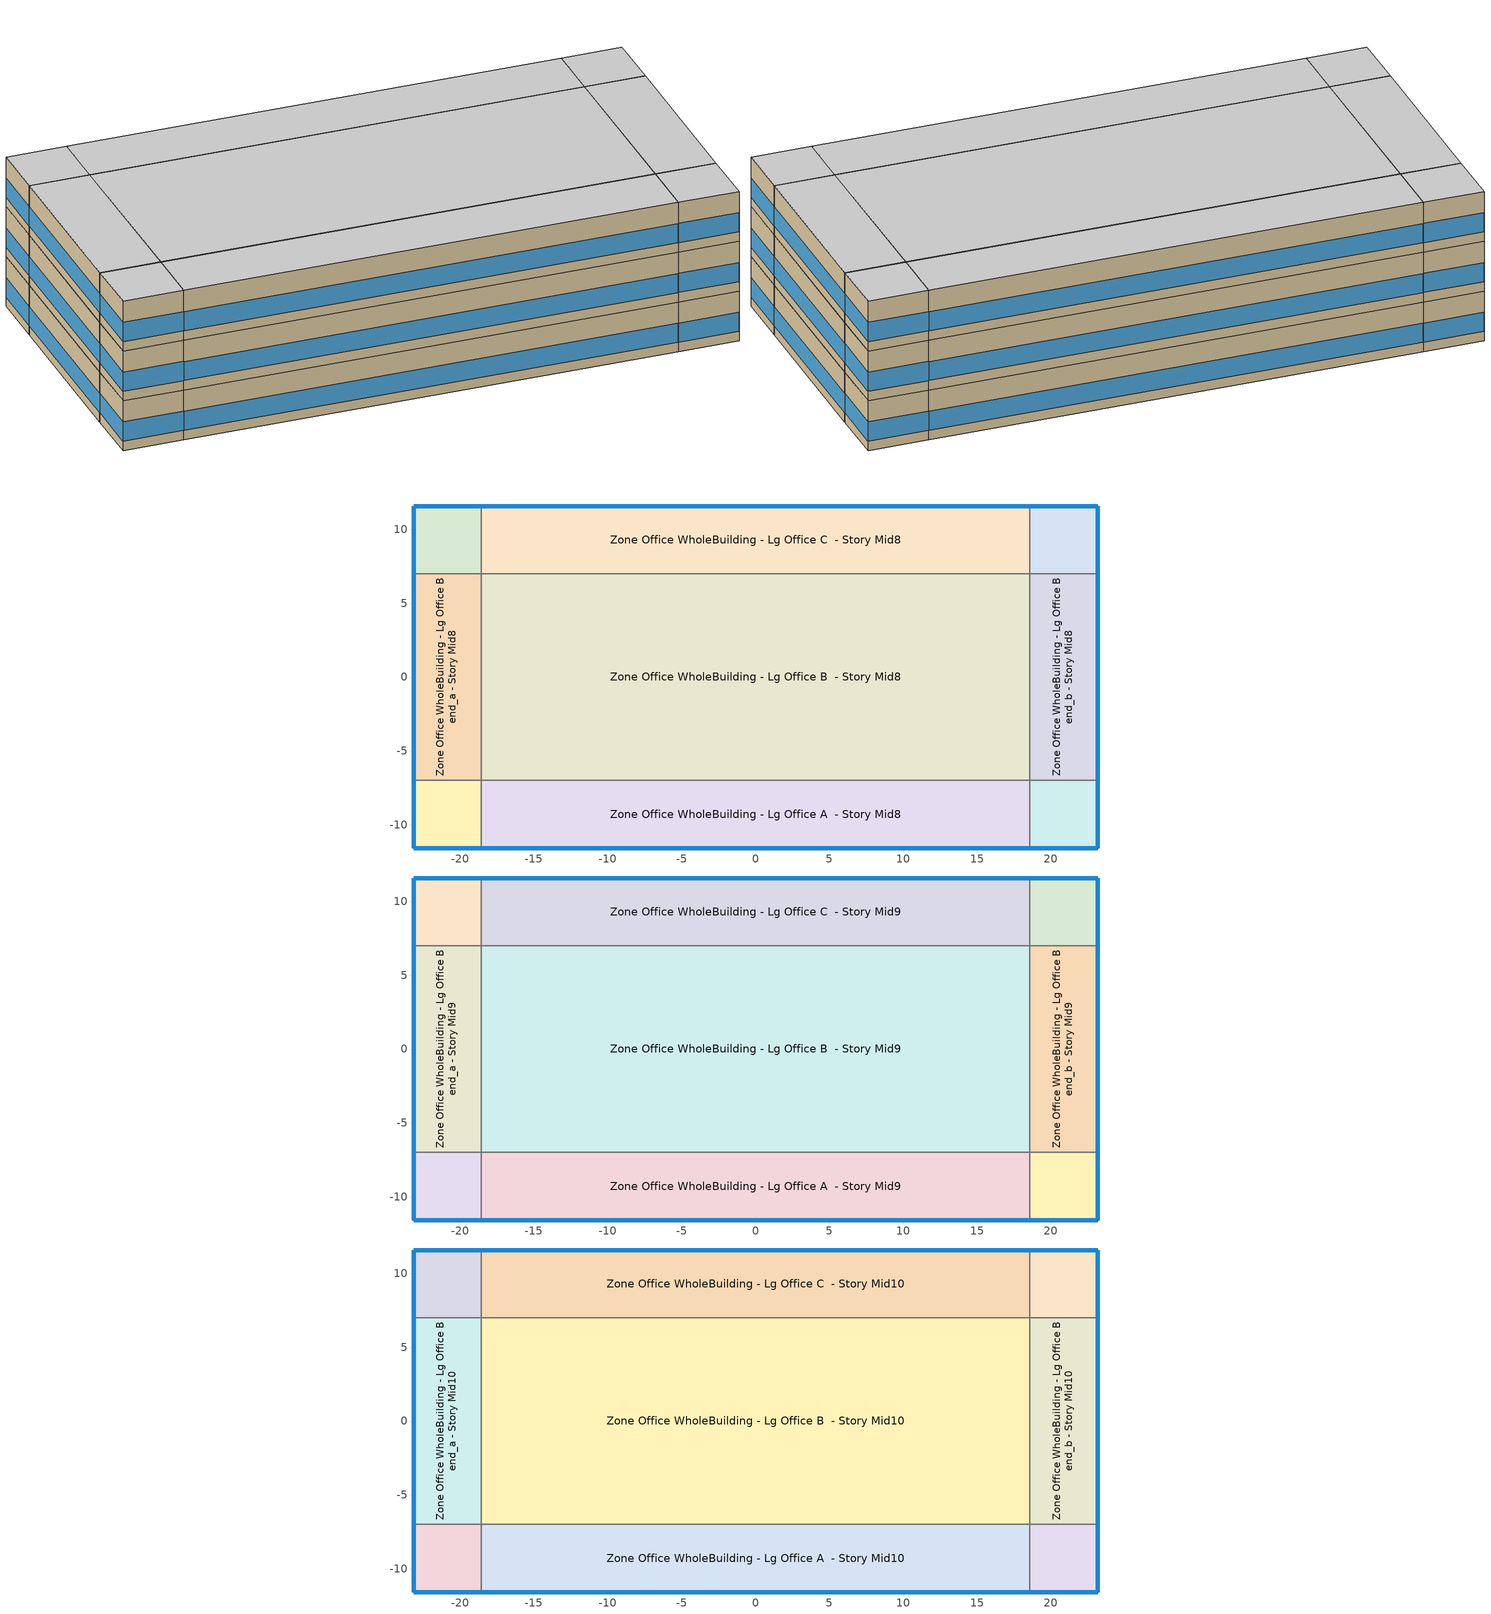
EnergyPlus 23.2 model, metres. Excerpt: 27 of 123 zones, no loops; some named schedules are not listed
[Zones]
Zone Office WholeBuilding - Lg Office A  - Story Mid8
 floor adiabatic (Typical Interior Floor): -18.58,-11.58 -18.58,-7 18.58,-7 18.58,-11.58 z31.7
 wall outside (Typical Insulated Steel Framed Exterior Wall R-4.44): -18.58,-11.58 18.58,-11.58 z31.7:35.66
 wall to Zone Office WholeBuilding - Lg Office A end_a - Story Mid8 (Typical Interior Wall): -18.58,-7 -18.58,-11.58 z31.7:35.66
 wall to Zone Office WholeBuilding - Lg Office B  - Story Mid8 (Typical Interior Wall): 18.58,-7 -18.58,-7 z31.7:35.66
 wall to Zone Office WholeBuilding - Lg Office A end_b - Story Mid8 (Typical Interior Wall): 18.58,-11.58 18.58,-7 z31.7:35.66
 window (U 1.22 SHGC 0.54 Simple Glazing Window U-1.22 SHGC 0.54): -18.55,-11.58 18.55,-11.58 z32.46:33.97
 ceiling adiabatic (Typical Interior Ceiling): 18.58,-11.58 18.58,-7 -18.58,-7 -18.58,-11.58 z35.66
Zone Office WholeBuilding - Lg Office A end_a - Story Mid8
 floor adiabatic (Typical Interior Floor): -23.15,-11.58 -23.15,-7 -18.58,-7 -18.58,-11.58 z31.7
 wall outside (Typical Insulated Steel Framed Exterior Wall R-4.44): -23.15,-7 -23.15,-11.58 -18.58,-11.58 z31.7:35.66
 wall to Zone Office WholeBuilding - Lg Office B end_a - Story Mid8 (Typical Interior Wall): -18.58,-7 -23.15,-7 z31.7:35.66
 window (U 1.22 SHGC 0.54 Simple Glazing Window U-1.22 SHGC 0.54): -23.15,-7.03 -23.15,-11.55 / -23.13,-11.58 -18.6,-11.58 z32.46:33.98
 ceiling adiabatic (Typical Interior Ceiling): -18.58,-11.58 -18.58,-7 -23.15,-7 -23.15,-11.58 z35.66
Zone Office WholeBuilding - Lg Office A end_b - Story Mid8
 floor adiabatic (Typical Interior Floor): 18.58,-11.58 18.58,-7 23.15,-7 23.15,-11.58 z31.7
 wall outside (Typical Insulated Steel Framed Exterior Wall R-4.44): 18.58,-11.58 23.15,-11.58 23.15,-7 z31.7:35.66
 wall to Zone Office WholeBuilding - Lg Office B end_b - Story Mid8 (Typical Interior Wall): 23.15,-7 18.58,-7 z31.7:35.66
 window (U 1.22 SHGC 0.54 Simple Glazing Window U-1.22 SHGC 0.54): 23.15,-11.55 23.15,-7.03 / 18.6,-11.58 23.13,-11.58 z32.46:33.98
 ceiling adiabatic (Typical Interior Ceiling): 23.15,-11.58 23.15,-7 18.58,-7 18.58,-11.58 z35.66
Zone Office WholeBuilding - Lg Office B  - Story Mid8
 floor adiabatic (Typical Interior Floor): -18.58,-7 -18.58,7 18.58,7 18.58,-7 z31.7
 wall to Zone Office WholeBuilding - Lg Office B end_a - Story Mid8 (Typical Interior Wall): -18.58,7 -18.58,-7 z31.7:35.66
 wall to Zone Office WholeBuilding - Lg Office C  - Story Mid8 (Typical Interior Wall): 18.58,7 -18.58,7 z31.7:35.66
 wall to Zone Office WholeBuilding - Lg Office B end_b - Story Mid8 (Typical Interior Wall): 18.58,-7 18.58,7 z31.7:35.66
 ceiling adiabatic (Typical Interior Ceiling): 18.58,-7 18.58,7 -18.58,7 -18.58,-7 z35.66
Zone Office WholeBuilding - Lg Office B end_a - Story Mid8
 floor adiabatic (Typical Interior Floor): -23.15,-7 -23.15,7 -18.58,7 -18.58,-7 z31.7
 wall outside (Typical Insulated Steel Framed Exterior Wall R-4.44): -23.15,7 -23.15,-7 z31.7:35.66
 wall to Zone Office WholeBuilding - Lg Office C end_a - Story Mid8 (Typical Interior Wall): -18.58,7 -23.15,7 z31.7:35.66
 window (U 1.22 SHGC 0.54 Simple Glazing Window U-1.22 SHGC 0.54): -23.15,6.98 -23.15,-6.98 z32.46:33.97
 ceiling adiabatic (Typical Interior Ceiling): -18.58,-7 -18.58,7 -23.15,7 -23.15,-7 z35.66
Zone Office WholeBuilding - Lg Office B end_b - Story Mid8
 floor adiabatic (Typical Interior Floor): 18.58,-7 18.58,7 23.15,7 23.15,-7 z31.7
 wall outside (Typical Insulated Steel Framed Exterior Wall R-4.44): 23.15,-7 23.15,7 z31.7:35.66
 wall to Zone Office WholeBuilding - Lg Office C end_b - Story Mid8 (Typical Interior Wall): 23.15,7 18.58,7 z31.7:35.66
 window (U 1.22 SHGC 0.54 Simple Glazing Window U-1.22 SHGC 0.54): 23.15,-6.98 23.15,6.98 z32.46:33.97
 ceiling adiabatic (Typical Interior Ceiling): 23.15,-7 23.15,7 18.58,7 18.58,-7 z35.66
Zone Office WholeBuilding - Lg Office C  - Story Mid8
 floor adiabatic (Typical Interior Floor): -18.58,7 -18.58,11.58 18.58,11.58 18.58,7 z31.7
 wall outside (Typical Insulated Steel Framed Exterior Wall R-4.44): 18.58,11.58 -18.58,11.58 z31.7:35.66
 wall to Zone Office WholeBuilding - Lg Office C end_a - Story Mid8 (Typical Interior Wall): -18.58,11.58 -18.58,7 z31.7:35.66
 wall to Zone Office WholeBuilding - Lg Office C end_b - Story Mid8 (Typical Interior Wall): 18.58,7 18.58,11.58 z31.7:35.66
 window (U 1.22 SHGC 0.54 Simple Glazing Window U-1.22 SHGC 0.54): 18.55,11.58 -18.55,11.58 z32.46:33.97
 ceiling adiabatic (Typical Interior Ceiling): 18.58,7 18.58,11.58 -18.58,11.58 -18.58,7 z35.66
Zone Office WholeBuilding - Lg Office C end_a - Story Mid8
 floor adiabatic (Typical Interior Floor): -23.15,7 -23.15,11.58 -18.58,11.58 -18.58,7 z31.7
 wall outside (Typical Insulated Steel Framed Exterior Wall R-4.44): -18.58,11.58 -23.15,11.58 -23.15,7 z31.7:35.66
 window (U 1.22 SHGC 0.54 Simple Glazing Window U-1.22 SHGC 0.54): -23.15,11.55 -23.15,7.03 / -18.6,11.58 -23.13,11.58 z32.46:33.98
 ceiling adiabatic (Typical Interior Ceiling): -18.58,7 -18.58,11.58 -23.15,11.58 -23.15,7 z35.66
Zone Office WholeBuilding - Lg Office C end_b - Story Mid8
 floor adiabatic (Typical Interior Floor): 18.58,7 18.58,11.58 23.15,11.58 23.15,7 z31.7
 wall outside (Typical Insulated Steel Framed Exterior Wall R-4.44): 23.15,7 23.15,11.58 18.58,11.58 z31.7:35.66
 window (U 1.22 SHGC 0.54 Simple Glazing Window U-1.22 SHGC 0.54): 23.13,11.58 18.6,11.58 / 23.15,7.03 23.15,11.55 z32.46:33.98
 ceiling adiabatic (Typical Interior Ceiling): 23.15,7 23.15,11.58 18.58,11.58 18.58,7 z35.66
Zone Office WholeBuilding - Lg Office A  - Story Mid9
 floor adiabatic (Typical Interior Floor): -18.58,-11.58 -18.58,-7 18.58,-7 18.58,-11.58 z35.66
 wall outside (Typical Insulated Steel Framed Exterior Wall R-4.44): -18.58,-11.58 18.58,-11.58 z35.66:39.62
 wall to Zone Office WholeBuilding - Lg Office A end_a - Story Mid9 (Typical Interior Wall): -18.58,-7 -18.58,-11.58 z35.66:39.62
 wall to Zone Office WholeBuilding - Lg Office B  - Story Mid9 (Typical Interior Wall): 18.58,-7 -18.58,-7 z35.66:39.62
 wall to Zone Office WholeBuilding - Lg Office A end_b - Story Mid9 (Typical Interior Wall): 18.58,-11.58 18.58,-7 z35.66:39.62
 window (U 1.22 SHGC 0.54 Simple Glazing Window U-1.22 SHGC 0.54): -18.55,-11.58 18.55,-11.58 z36.42:37.93
 ceiling adiabatic (Typical Interior Ceiling): 18.58,-11.58 18.58,-7 -18.58,-7 -18.58,-11.58 z39.62
Zone Office WholeBuilding - Lg Office A end_a - Story Mid9
 floor adiabatic (Typical Interior Floor): -23.15,-11.58 -23.15,-7 -18.58,-7 -18.58,-11.58 z35.66
 wall outside (Typical Insulated Steel Framed Exterior Wall R-4.44): -23.15,-7 -23.15,-11.58 -18.58,-11.58 z35.66:39.62
 wall to Zone Office WholeBuilding - Lg Office B end_a - Story Mid9 (Typical Interior Wall): -18.58,-7 -23.15,-7 z35.66:39.62
 window (U 1.22 SHGC 0.54 Simple Glazing Window U-1.22 SHGC 0.54): -23.15,-7.03 -23.15,-11.55 / -23.13,-11.58 -18.6,-11.58 z36.42:37.95
 ceiling adiabatic (Typical Interior Ceiling): -18.58,-11.58 -18.58,-7 -23.15,-7 -23.15,-11.58 z39.62
Zone Office WholeBuilding - Lg Office A end_b - Story Mid9
 floor adiabatic (Typical Interior Floor): 18.58,-11.58 18.58,-7 23.15,-7 23.15,-11.58 z35.66
 wall outside (Typical Insulated Steel Framed Exterior Wall R-4.44): 18.58,-11.58 23.15,-11.58 23.15,-7 z35.66:39.62
 wall to Zone Office WholeBuilding - Lg Office B end_b - Story Mid9 (Typical Interior Wall): 23.15,-7 18.58,-7 z35.66:39.62
 window (U 1.22 SHGC 0.54 Simple Glazing Window U-1.22 SHGC 0.54): 23.15,-11.55 23.15,-7.03 / 18.6,-11.58 23.13,-11.58 z36.42:37.95
 ceiling adiabatic (Typical Interior Ceiling): 23.15,-11.58 23.15,-7 18.58,-7 18.58,-11.58 z39.62
Zone Office WholeBuilding - Lg Office B  - Story Mid9
 floor adiabatic (Typical Interior Floor): -18.58,-7 -18.58,7 18.58,7 18.58,-7 z35.66
 wall to Zone Office WholeBuilding - Lg Office B end_a - Story Mid9 (Typical Interior Wall): -18.58,7 -18.58,-7 z35.66:39.62
 wall to Zone Office WholeBuilding - Lg Office C  - Story Mid9 (Typical Interior Wall): 18.58,7 -18.58,7 z35.66:39.62
 wall to Zone Office WholeBuilding - Lg Office B end_b - Story Mid9 (Typical Interior Wall): 18.58,-7 18.58,7 z35.66:39.62
 ceiling adiabatic (Typical Interior Ceiling): 18.58,-7 18.58,7 -18.58,7 -18.58,-7 z39.62
Zone Office WholeBuilding - Lg Office B end_a - Story Mid9
 floor adiabatic (Typical Interior Floor): -23.15,-7 -23.15,7 -18.58,7 -18.58,-7 z35.66
 wall outside (Typical Insulated Steel Framed Exterior Wall R-4.44): -23.15,7 -23.15,-7 z35.66:39.62
 wall to Zone Office WholeBuilding - Lg Office C end_a - Story Mid9 (Typical Interior Wall): -18.58,7 -23.15,7 z35.66:39.62
 window (U 1.22 SHGC 0.54 Simple Glazing Window U-1.22 SHGC 0.54): -23.15,6.98 -23.15,-6.98 z36.42:37.93
 ceiling adiabatic (Typical Interior Ceiling): -18.58,-7 -18.58,7 -23.15,7 -23.15,-7 z39.62
Zone Office WholeBuilding - Lg Office B end_b - Story Mid9
 floor adiabatic (Typical Interior Floor): 18.58,-7 18.58,7 23.15,7 23.15,-7 z35.66
 wall outside (Typical Insulated Steel Framed Exterior Wall R-4.44): 23.15,-7 23.15,7 z35.66:39.62
 wall to Zone Office WholeBuilding - Lg Office C end_b - Story Mid9 (Typical Interior Wall): 23.15,7 18.58,7 z35.66:39.62
 window (U 1.22 SHGC 0.54 Simple Glazing Window U-1.22 SHGC 0.54): 23.15,-6.98 23.15,6.98 z36.42:37.93
 ceiling adiabatic (Typical Interior Ceiling): 23.15,-7 23.15,7 18.58,7 18.58,-7 z39.62
Zone Office WholeBuilding - Lg Office C  - Story Mid9
 floor adiabatic (Typical Interior Floor): -18.58,7 -18.58,11.58 18.58,11.58 18.58,7 z35.66
 wall outside (Typical Insulated Steel Framed Exterior Wall R-4.44): 18.58,11.58 -18.58,11.58 z35.66:39.62
 wall to Zone Office WholeBuilding - Lg Office C end_a - Story Mid9 (Typical Interior Wall): -18.58,11.58 -18.58,7 z35.66:39.62
 wall to Zone Office WholeBuilding - Lg Office C end_b - Story Mid9 (Typical Interior Wall): 18.58,7 18.58,11.58 z35.66:39.62
 window (U 1.22 SHGC 0.54 Simple Glazing Window U-1.22 SHGC 0.54): 18.55,11.58 -18.55,11.58 z36.42:37.93
 ceiling adiabatic (Typical Interior Ceiling): 18.58,7 18.58,11.58 -18.58,11.58 -18.58,7 z39.62
Zone Office WholeBuilding - Lg Office C end_a - Story Mid9
 floor adiabatic (Typical Interior Floor): -23.15,7 -23.15,11.58 -18.58,11.58 -18.58,7 z35.66
 wall outside (Typical Insulated Steel Framed Exterior Wall R-4.44): -18.58,11.58 -23.15,11.58 -23.15,7 z35.66:39.62
 window (U 1.22 SHGC 0.54 Simple Glazing Window U-1.22 SHGC 0.54): -23.15,11.55 -23.15,7.03 / -18.6,11.58 -23.13,11.58 z36.42:37.95
 ceiling adiabatic (Typical Interior Ceiling): -18.58,7 -18.58,11.58 -23.15,11.58 -23.15,7 z39.62
Zone Office WholeBuilding - Lg Office C end_b - Story Mid9
 floor adiabatic (Typical Interior Floor): 18.58,7 18.58,11.58 23.15,11.58 23.15,7 z35.66
 wall outside (Typical Insulated Steel Framed Exterior Wall R-4.44): 23.15,7 23.15,11.58 18.58,11.58 z35.66:39.62
 window (U 1.22 SHGC 0.54 Simple Glazing Window U-1.22 SHGC 0.54): 23.13,11.58 18.6,11.58 / 23.15,7.03 23.15,11.55 z36.42:37.95
 ceiling adiabatic (Typical Interior Ceiling): 23.15,7 23.15,11.58 18.58,11.58 18.58,7 z39.62
Zone Office WholeBuilding - Lg Office A  - Story Mid10
 floor adiabatic (Typical Interior Floor): -18.58,-11.58 -18.58,-7 18.58,-7 18.58,-11.58 z39.62
 wall outside (Typical Insulated Steel Framed Exterior Wall R-4.44): -18.58,-11.58 18.58,-11.58 z39.62:43.59
 wall to Zone Office WholeBuilding - Lg Office A end_a - Story Mid10 (Typical Interior Wall): -18.58,-7 -18.58,-11.58 z39.62:43.59
 wall to Zone Office WholeBuilding - Lg Office B  - Story Mid10 (Typical Interior Wall): 18.58,-7 -18.58,-7 z39.62:43.59
 wall to Zone Office WholeBuilding - Lg Office A end_b - Story Mid10 (Typical Interior Wall): 18.58,-11.58 18.58,-7 z39.62:43.59
 window (U 1.22 SHGC 0.54 Simple Glazing Window U-1.22 SHGC 0.54): -18.55,-11.58 18.55,-11.58 z40.39:41.89
 ceiling adiabatic (Typical Interior Ceiling): 18.58,-11.58 18.58,-7 -18.58,-7 -18.58,-11.58 z43.59
Zone Office WholeBuilding - Lg Office A end_a - Story Mid10
 floor adiabatic (Typical Interior Floor): -23.15,-11.58 -23.15,-7 -18.58,-7 -18.58,-11.58 z39.62
 wall outside (Typical Insulated Steel Framed Exterior Wall R-4.44): -23.15,-7 -23.15,-11.58 -18.58,-11.58 z39.62:43.59
 wall to Zone Office WholeBuilding - Lg Office B end_a - Story Mid10 (Typical Interior Wall): -18.58,-7 -23.15,-7 z39.62:43.59
 window (U 1.22 SHGC 0.54 Simple Glazing Window U-1.22 SHGC 0.54): -23.15,-7.03 -23.15,-11.55 / -23.13,-11.58 -18.6,-11.58 z40.39:41.91
 ceiling adiabatic (Typical Interior Ceiling): -18.58,-11.58 -18.58,-7 -23.15,-7 -23.15,-11.58 z43.59
Zone Office WholeBuilding - Lg Office A end_b - Story Mid10
 floor adiabatic (Typical Interior Floor): 18.58,-11.58 18.58,-7 23.15,-7 23.15,-11.58 z39.62
 wall outside (Typical Insulated Steel Framed Exterior Wall R-4.44): 18.58,-11.58 23.15,-11.58 23.15,-7 z39.62:43.59
 wall to Zone Office WholeBuilding - Lg Office B end_b - Story Mid10 (Typical Interior Wall): 23.15,-7 18.58,-7 z39.62:43.59
 window (U 1.22 SHGC 0.54 Simple Glazing Window U-1.22 SHGC 0.54): 23.15,-11.55 23.15,-7.03 / 18.6,-11.58 23.13,-11.58 z40.39:41.91
 ceiling adiabatic (Typical Interior Ceiling): 23.15,-11.58 23.15,-7 18.58,-7 18.58,-11.58 z43.59
Zone Office WholeBuilding - Lg Office B  - Story Mid10
 floor adiabatic (Typical Interior Floor): -18.58,-7 -18.58,7 18.58,7 18.58,-7 z39.62
 wall to Zone Office WholeBuilding - Lg Office B end_a - Story Mid10 (Typical Interior Wall): -18.58,7 -18.58,-7 z39.62:43.59
 wall to Zone Office WholeBuilding - Lg Office C  - Story Mid10 (Typical Interior Wall): 18.58,7 -18.58,7 z39.62:43.59
 wall to Zone Office WholeBuilding - Lg Office B end_b - Story Mid10 (Typical Interior Wall): 18.58,-7 18.58,7 z39.62:43.59
 ceiling adiabatic (Typical Interior Ceiling): 18.58,-7 18.58,7 -18.58,7 -18.58,-7 z43.59
Zone Office WholeBuilding - Lg Office B end_a - Story Mid10
 floor adiabatic (Typical Interior Floor): -23.15,-7 -23.15,7 -18.58,7 -18.58,-7 z39.62
 wall outside (Typical Insulated Steel Framed Exterior Wall R-4.44): -23.15,7 -23.15,-7 z39.62:43.59
 wall to Zone Office WholeBuilding - Lg Office C end_a - Story Mid10 (Typical Interior Wall): -18.58,7 -23.15,7 z39.62:43.59
 window (U 1.22 SHGC 0.54 Simple Glazing Window U-1.22 SHGC 0.54): -23.15,6.98 -23.15,-6.98 z40.39:41.9
 ceiling adiabatic (Typical Interior Ceiling): -18.58,-7 -18.58,7 -23.15,7 -23.15,-7 z43.59
Zone Office WholeBuilding - Lg Office B end_b - Story Mid10
 floor adiabatic (Typical Interior Floor): 18.58,-7 18.58,7 23.15,7 23.15,-7 z39.62
 wall outside (Typical Insulated Steel Framed Exterior Wall R-4.44): 23.15,-7 23.15,7 z39.62:43.59
 wall to Zone Office WholeBuilding - Lg Office C end_b - Story Mid10 (Typical Interior Wall): 23.15,7 18.58,7 z39.62:43.59
 window (U 1.22 SHGC 0.54 Simple Glazing Window U-1.22 SHGC 0.54): 23.15,-6.98 23.15,6.98 z40.39:41.9
 ceiling adiabatic (Typical Interior Ceiling): 23.15,-7 23.15,7 18.58,7 18.58,-7 z43.59
Zone Office WholeBuilding - Lg Office C  - Story Mid10
 floor adiabatic (Typical Interior Floor): -18.58,7 -18.58,11.58 18.58,11.58 18.58,7 z39.62
 wall outside (Typical Insulated Steel Framed Exterior Wall R-4.44): 18.58,11.58 -18.58,11.58 z39.62:43.59
 wall to Zone Office WholeBuilding - Lg Office C end_a - Story Mid10 (Typical Interior Wall): -18.58,11.58 -18.58,7 z39.62:43.59
 wall to Zone Office WholeBuilding - Lg Office C end_b - Story Mid10 (Typical Interior Wall): 18.58,7 18.58,11.58 z39.62:43.59
 window (U 1.22 SHGC 0.54 Simple Glazing Window U-1.22 SHGC 0.54): 18.55,11.58 -18.55,11.58 z40.39:41.89
 ceiling adiabatic (Typical Interior Ceiling): 18.58,7 18.58,11.58 -18.58,11.58 -18.58,7 z43.59
Zone Office WholeBuilding - Lg Office C end_a - Story Mid10
 floor adiabatic (Typical Interior Floor): -23.15,7 -23.15,11.58 -18.58,11.58 -18.58,7 z39.62
 wall outside (Typical Insulated Steel Framed Exterior Wall R-4.44): -18.58,11.58 -23.15,11.58 -23.15,7 z39.62:43.59
 window (U 1.22 SHGC 0.54 Simple Glazing Window U-1.22 SHGC 0.54): -23.15,11.55 -23.15,7.03 / -18.6,11.58 -23.13,11.58 z40.39:41.91
 ceiling adiabatic (Typical Interior Ceiling): -18.58,7 -18.58,11.58 -23.15,11.58 -23.15,7 z43.59
Zone Office WholeBuilding - Lg Office C end_b - Story Mid10
 floor adiabatic (Typical Interior Floor): 18.58,7 18.58,11.58 23.15,11.58 23.15,7 z39.62
 wall outside (Typical Insulated Steel Framed Exterior Wall R-4.44): 23.15,7 23.15,11.58 18.58,11.58 z39.62:43.59
 window (U 1.22 SHGC 0.54 Simple Glazing Window U-1.22 SHGC 0.54): 23.13,11.58 18.6,11.58 / 23.15,7.03 23.15,11.55 z40.39:41.91
 ceiling adiabatic (Typical Interior Ceiling): 23.15,7 23.15,11.58 18.58,11.58 18.58,7 z43.59
[Building]
ComStock DOE Ref Pre-1980|LargeOffice: North Axis {deg}=270; Terrain=City
[Site:Location]
Maxwell Afb_AL_USA: Latitude {deg}=32.38; Longitude {deg}=-86.36; Time Zone {hr}=-6; Elevation {m}=52
[Site:GroundTemperature:FCfactorMethod]
January Ground Temperature {C}=16; February Ground Temperature {C}=11.9; March Ground Temperature {C}=7.7; April Ground Temperature {C}=4; May Ground Temperature {C}=7.9; June Ground Temperature {C}=13.8; July Ground Temperature {C}=17.2; August Ground Temperature {C}=20.8; September Ground Temperature {C}=24.8; October Ground Temperature {C}=26.1; November Ground Temperature {C}=26.5; December Ground Temperature {C}=22.5
[Site:WaterMainsTemperature]
Calculation Method=Correlation; Annual Average Outdoor Air Temperature {C}=18.7358; Maximum Difference In Monthly Average Outdoor Air Temperatures {deltaC}=20.53
[SizingPeriod:DesignDay] Month=7; Day of Month=21; Day Type=SummerDesignDay; Daily Dry-Bulb Temperature Range {deltaC}=10.3; Dry-Bulb Temperature Range Modifier Type=DefaultMultipliers; Barometric Pressure {Pa}=100702; Wind Speed {m/s}=3; Wind Direction {deg}=240; Rain Indicator=No; Snow Indicator=No; Daylight Saving Time Indicator=No; Solar Model Indicator=ASHRAETau; ASHRAE Clear Sky Optical Depth for Beam Irradiance (taub)=0.459; ASHRAE Clear Sky Optical Depth for Diffuse Irradiance (taud)=2.177; Begin Environment Reset Mode=FullResetAtBeginEnvironment
Name | Maximum Dry-Bulb Temperature {C} | Humidity Condition Type | Wetbulb or DewPoint at Maximum Dry-Bulb {C}
Maxwell Afb Ann Clg .4% Condns DB=>MWB 1 | 36.3 | Wetbulb | 24.8
Maxwell Afb Ann Clg .4% Condns WB=>MDB 1 | 32.9 | Wetbulb | 27
Maxwell Afb Ann Clg 1% Condns DB=>MWB 1 | 35.2 | Wetbulb | 24.8
Maxwell Afb Ann Clg 2% Condns DP=>MDB 1 | 28.6 | Dewpoint | 24.5
[Material] Thermal Absorptance=0.9; Solar Absorptance=0.7
Name | Roughness | Thickness {m} | Conductivity {W/m-K} | Density {kg/m3} | Specific Heat {J/kg-K} | Visible Absorptance
100mm Normalweight concrete floor | MediumRough | 0.1016 | 2.31045 | 2322 | 832.557 | 0.7
25mm Stucco | Smooth | 0.0254 | 0.72 | 1856 | 840 | 0.7
5/8 in. Gypsum Board | MediumSmooth | 0.0159 | 0.16 | 800 | 1090 | 0.7
G01 13mm gypsum board | Smooth | 0.0127 | 0.160031 | 800.001 | 1090.73 | 0.5
Std Wood 6inch 1 | MediumSmooth | 0.15 | 0.12 | 540 | 1210 | 0.7
[Material:NoMass] Roughness=Smooth; Thermal Absorptance=0.9; Solar Absorptance=0.7
Name | Thermal Resistance {m2-K/W} | Visible Absorptance
CP02 CARPET PAD | 0.21648 | 0.8
Typical Insulation R-2.27 | 0.39899 | 0.7
[WindowMaterial:SimpleGlazingSystem]
U 1.22 SHGC 0.54 Simple Glazing U-1.22 SHGC 0.54: U-Factor {W/m2-K}=6.92748; Solar Heat Gain Coefficient=0.54; Visible Transmittance=0.38
[Construction]
InteriorFurnishings 1: Std Wood 6inch 1
Typical Insulated Steel Framed Exterior Wall R-4.44: 25mm Stucco, 5/8 in. Gypsum Board, Typical Insulation R-2.27, 5/8 in. Gypsum Board
Typical Interior Ceiling: CP02 CARPET PAD, 100mm Normalweight concrete floor
Typical Interior Floor: 100mm Normalweight concrete floor, CP02 CARPET PAD
Typical Interior Wall: G01 13mm gypsum board, G01 13mm gypsum board
U 1.22 SHGC 0.54 Simple Glazing Window U-1.22 SHGC 0.54: U 1.22 SHGC 0.54 Simple Glazing U-1.22 SHGC 0.54
[Zone] Multiplier=1; Part of Total Floor Area=Yes
Zone Office WholeBuilding - Lg Office A  - Story Mid10; Zone Office WholeBuilding - Lg Office A  - Story Mid8; Zone Office WholeBuilding - Lg Office A  - Story Mid9; Zone Office WholeBuilding - Lg Office A end_a - Story Mid10; Zone Office WholeBuilding - Lg Office A end_a - Story Mid8; Zone Office WholeBuilding - Lg Office A end_a - Story Mid9; Zone Office WholeBuilding - Lg Office A end_b - Story Mid10; Zone Office WholeBuilding - Lg Office A end_b - Story Mid8; Zone Office WholeBuilding - Lg Office A end_b - Story Mid9; Zone Office WholeBuilding - Lg Office B  - Story Mid10; Zone Office WholeBuilding - Lg Office B  - Story Mid8; Zone Office WholeBuilding - Lg Office B  - Story Mid9; Zone Office WholeBuilding - Lg Office B end_a - Story Mid10; Zone Office WholeBuilding - Lg Office B end_a - Story Mid8; Zone Office WholeBuilding - Lg Office B end_a - Story Mid9; Zone Office WholeBuilding - Lg Office B end_b - Story Mid10; Zone Office WholeBuilding - Lg Office B end_b - Story Mid8; Zone Office WholeBuilding - Lg Office B end_b - Story Mid9; Zone Office WholeBuilding - Lg Office C  - Story Mid10; Zone Office WholeBuilding - Lg Office C  - Story Mid8; Zone Office WholeBuilding - Lg Office C  - Story Mid9; Zone Office WholeBuilding - Lg Office C end_a - Story Mid10; Zone Office WholeBuilding - Lg Office C end_a - Story Mid8; Zone Office WholeBuilding - Lg Office C end_a - Story Mid9; Zone Office WholeBuilding - Lg Office C end_b - Story Mid10; Zone Office WholeBuilding - Lg Office C end_b - Story Mid8; Zone Office WholeBuilding - Lg Office C end_b - Story Mid9
[Space] Space Type=Office WholeBuilding - Lg Office - ComStock DOE Ref Pre-1980
Name | Zone
Office WholeBuilding - Lg Office A  - Story Mid10 | Zone Office WholeBuilding - Lg Office A  - Story Mid10
Office WholeBuilding - Lg Office A  - Story Mid8 | Zone Office WholeBuilding - Lg Office A  - Story Mid8
Office WholeBuilding - Lg Office A  - Story Mid9 | Zone Office WholeBuilding - Lg Office A  - Story Mid9
Office WholeBuilding - Lg Office A end_a - Story Mid10 | Zone Office WholeBuilding - Lg Office A end_a - Story Mid10
Office WholeBuilding - Lg Office A end_a - Story Mid8 | Zone Office WholeBuilding - Lg Office A end_a - Story Mid8
Office WholeBuilding - Lg Office A end_a - Story Mid9 | Zone Office WholeBuilding - Lg Office A end_a - Story Mid9
Office WholeBuilding - Lg Office A end_b - Story Mid10 | Zone Office WholeBuilding - Lg Office A end_b - Story Mid10
Office WholeBuilding - Lg Office A end_b - Story Mid8 | Zone Office WholeBuilding - Lg Office A end_b - Story Mid8
Office WholeBuilding - Lg Office A end_b - Story Mid9 | Zone Office WholeBuilding - Lg Office A end_b - Story Mid9
Office WholeBuilding - Lg Office B  - Story Mid10 | Zone Office WholeBuilding - Lg Office B  - Story Mid10
Office WholeBuilding - Lg Office B  - Story Mid8 | Zone Office WholeBuilding - Lg Office B  - Story Mid8
Office WholeBuilding - Lg Office B  - Story Mid9 | Zone Office WholeBuilding - Lg Office B  - Story Mid9
Office WholeBuilding - Lg Office B end_a - Story Mid10 | Zone Office WholeBuilding - Lg Office B end_a - Story Mid10
Office WholeBuilding - Lg Office B end_a - Story Mid8 | Zone Office WholeBuilding - Lg Office B end_a - Story Mid8
Office WholeBuilding - Lg Office B end_a - Story Mid9 | Zone Office WholeBuilding - Lg Office B end_a - Story Mid9
Office WholeBuilding - Lg Office B end_b - Story Mid10 | Zone Office WholeBuilding - Lg Office B end_b - Story Mid10
Office WholeBuilding - Lg Office B end_b - Story Mid8 | Zone Office WholeBuilding - Lg Office B end_b - Story Mid8
Office WholeBuilding - Lg Office B end_b - Story Mid9 | Zone Office WholeBuilding - Lg Office B end_b - Story Mid9
Office WholeBuilding - Lg Office C  - Story Mid10 | Zone Office WholeBuilding - Lg Office C  - Story Mid10
Office WholeBuilding - Lg Office C  - Story Mid8 | Zone Office WholeBuilding - Lg Office C  - Story Mid8
Office WholeBuilding - Lg Office C  - Story Mid9 | Zone Office WholeBuilding - Lg Office C  - Story Mid9
Office WholeBuilding - Lg Office C end_a - Story Mid10 | Zone Office WholeBuilding - Lg Office C end_a - Story Mid10
Office WholeBuilding - Lg Office C end_a - Story Mid8 | Zone Office WholeBuilding - Lg Office C end_a - Story Mid8
Office WholeBuilding - Lg Office C end_a - Story Mid9 | Zone Office WholeBuilding - Lg Office C end_a - Story Mid9
Office WholeBuilding - Lg Office C end_b - Story Mid10 | Zone Office WholeBuilding - Lg Office C end_b - Story Mid10
Office WholeBuilding - Lg Office C end_b - Story Mid8 | Zone Office WholeBuilding - Lg Office C end_b - Story Mid8
Office WholeBuilding - Lg Office C end_b - Story Mid9 | Zone Office WholeBuilding - Lg Office C end_b - Story Mid9
[SpaceList]
Office WholeBuilding - Lg Office - ComStock DOE Ref Pre-1980: Office WholeBuilding - Lg Office B  - Story Mid10, Office WholeBuilding - Lg Office B  - Story Ground, Office WholeBuilding - Lg Office A end_a - Story Mid, Office WholeBuilding - Lg Office A  - Story Mid, Office WholeBuilding - Lg Office B  - Story Mid, Office WholeBuilding - Lg Office C  - Story Mid, Office WholeBuilding - Lg Office A end_b - Story Mid, Office WholeBuilding - Lg Office B end_a - Story Mid2, Office WholeBuilding - Lg Office C end_a - Story Mid2, Office WholeBuilding - Lg Office A end_b - Story Mid8, Office WholeBuilding - Lg Office A end_a - Story Mid3, Office WholeBuilding - Lg Office B end_a - Story Mid3, Office WholeBuilding - Lg Office C end_a - Story Mid3, Office WholeBuilding - Lg Office A end_b - Story Top, Office WholeBuilding - Lg Office A end_b - Story Mid3, Office WholeBuilding - Lg Office B end_b - Story Mid3, Office WholeBuilding - Lg Office A  - Story Mid2, Office WholeBuilding - Lg Office C end_b - Story Mid3, Office WholeBuilding - Lg Office A end_a - Story Mid4, Office WholeBuilding - Lg Office B end_a - Story Mid4, Office WholeBuilding - Lg Office A  - Story Mid4, Office WholeBuilding - Lg Office B  - Story Mid4, Office WholeBuilding - Lg Office C  - Story Mid4, Office WholeBuilding - Lg Office B end_a - Story Ground, Office WholeBuilding - Lg Office B end_b - Story Mid2, Office WholeBuilding - Lg Office A end_a - Story Mid8, Office WholeBuilding - Lg Office A end_b - Story Mid4, Office WholeBuilding - Lg Office B end_b - Story Mid4, Office WholeBuilding - Lg Office C end_a - Story Ground, Office WholeBuilding - Lg Office C end_b - Story Mid4, Office WholeBuilding - Lg Office C end_a - Story Mid5, Office WholeBuilding - Lg Office C  - Story Mid5, Office WholeBuilding - Lg Office A  - Story Mid3, Office WholeBuilding - Lg Office A end_b - Story Mid5, Office WholeBuilding - Lg Office B end_b - Story Mid5, Office WholeBuilding - Lg Office A end_a - Story Ground, Office WholeBuilding - Lg Office C  - Story Mid2, Office WholeBuilding - Lg Office C  - Story Mid10, Office WholeBuilding - Lg Office B end_a - Story Mid, Office WholeBuilding - Lg Office C end_a - Story Mid10, Office WholeBuilding - Lg Office B  - Story Mid9, Office WholeBuilding - Lg Office B end_b - Story Mid10, Office WholeBuilding - Lg Office A end_b - Story Mid10, Office WholeBuilding - Lg Office B end_b - Story Mid9, Office WholeBuilding - Lg Office C end_a - Story Mid11, Office WholeBuilding - Lg Office C end_b - Story Top, Office WholeBuilding - Lg Office B end_b - Story Top, Office WholeBuilding - Lg Office A end_a - Story Mid7, Office WholeBuilding - Lg Office A end_a - Story Mid6, Office WholeBuilding - Lg Office A  - Story Mid5, Office WholeBuilding - Lg Office B  - Story Mid6, Office WholeBuilding - Lg Office C end_b - Story Mid11, Office WholeBuilding - Lg Office B  - Story Top, Office WholeBuilding - Lg Office A end_a - Story Mid10, Office WholeBuilding - Lg Office C end_b - Story Mid, Office WholeBuilding - Lg Office C  - Story Top, Office WholeBuilding - Lg Office A end_a - Story Mid11, Office WholeBuilding - Lg Office B  - Story Mid3, Office WholeBuilding - Lg Office C end_a - Story Top, Office WholeBuilding - Lg Office C end_b - Story Mid2, Office WholeBuilding - Lg Office A end_b - Story Mid6, Office WholeBuilding - Lg Office C end_b - Story Mid6, Office WholeBuilding - Lg Office A  - Story Mid10, Office WholeBuilding - Lg Office A  - Story Top, Office WholeBuilding - Lg Office A  - Story Mid6, Office WholeBuilding - Lg Office C end_a - Story Mid4, Office WholeBuilding - Lg Office C  - Story Mid11, Office WholeBuilding - Lg Office A  - Story Mid11, Office WholeBuilding - Lg Office B end_b - Story Mid, Office WholeBuilding - Lg Office A end_b - Story Mid9, Office WholeBuilding - Lg Office B end_a - Story Mid10, Office WholeBuilding - Lg Office C  - Story Mid9, Office WholeBuilding - Lg Office C end_b - Story Mid9, Office WholeBuilding - Lg Office C  - Story Mid3, Office WholeBuilding - Lg Office B  - Story Mid5, Office WholeBuilding - Lg Office C  - Story Mid7, Office WholeBuilding - Lg Office A end_a - Story Mid9, Office WholeBuilding - Lg Office B end_a - Story Mid11, Office WholeBuilding - Lg Office B end_a - Story Top, Office WholeBuilding - Lg Office A end_b - Story Mid11, Office WholeBuilding - Lg Office A  - Story Mid9, Office WholeBuilding - Lg Office B end_a - Story Mid5, Office WholeBuilding - Lg Office B end_a - Story Mid8, Office WholeBuilding - Lg Office C end_b - Story Mid8, Office WholeBuilding - Lg Office B  - Story Mid11, Office WholeBuilding - Lg Office C end_a - Story Mid9, Office WholeBuilding - Lg Office A  - Story Ground, Office WholeBuilding - Lg Office C end_a - Story Mid6, Office WholeBuilding - Lg Office C end_a - Story Mid, Office WholeBuilding - Lg Office A end_b - Story Mid2, Office WholeBuilding - Lg Office B end_a - Story Mid6, Office WholeBuilding - Lg Office B  - Story Mid7, Office WholeBuilding - Lg Office B end_a - Story Mid9, Office WholeBuilding - Lg Office B end_b - Story Mid8, Office WholeBuilding - Lg Office A end_a - Story Mid5, Office WholeBuilding - Lg Office B end_b - Story Mid7, Office WholeBuilding - Lg Office A end_a - Story Top, Office WholeBuilding - Lg Office A  - Story Mid7, Office WholeBuilding - Lg Office A end_a - Story Mid2, Office WholeBuilding - Lg Office B  - Story Mid2, Office WholeBuilding - Lg Office C  - Story Mid8, Office WholeBuilding - Lg Office C end_b - Story Mid10, Office WholeBuilding - Lg Office C end_a - Story Mid7, Office WholeBuilding - Lg Office B end_b - Story Mid11, Office WholeBuilding - Lg Office B  - Story Mid8, Office WholeBuilding - Lg Office A  - Story Mid8, Office WholeBuilding - Lg Office C end_a - Story Mid8, Office WholeBuilding - Lg Office C  - Story Ground, Office WholeBuilding - Lg Office C end_b - Story Mid7, Office WholeBuilding - Lg Office A end_b - Story Mid7, Office WholeBuilding - Lg Office B end_a - Story Mid7, Office WholeBuilding - Lg Office C  - Story Mid6, Office WholeBuilding - Lg Office B end_b - Story Mid6, Office WholeBuilding - Lg Office C end_b - Story Mid5
[Lights]
Office WholeBuilding - Lg Office Lights: Zone or ZoneList or Space or SpaceList=Office WholeBuilding - Lg Office - ComStock DOE Ref Pre-1980; Schedule=Office BLDG_LIGHT_EndUseData; Design Level Calculation Method=Watts/Area; Watts per Zone Floor Area {W/m2}=16.9532; Return Air Fraction=0; Fraction Radiant=0.655386; Fraction Visible=0.2; Fraction Replaceable=1
[ElectricEquipment]
Office WholeBuilding - Lg Office Elec Equip: Zone or ZoneList or Space or SpaceList=Office WholeBuilding - Lg Office - ComStock DOE Ref Pre-1980; Schedule=Office BLDG_EQUIP_EndUseData; Design Level Calculation Method=Watts/Area; Watts per Zone Floor Area {W/m2}=8.07293; Fraction Latent=0; Fraction Radiant=0.5; Fraction Lost=0
[InternalMass] Construction=InteriorFurnishings 1
Name | Zone or ZoneList | Space or SpaceList | Surface Area {m2}
Office WholeBuilding - Lg Office A  - Story Mid10 Mass | Zone Office WholeBuilding - Lg Office A  - Story Mid10 | Office WholeBuilding - Lg Office A  - Story Mid10 | 339.777
Office WholeBuilding - Lg Office A  - Story Mid8 Mass | Zone Office WholeBuilding - Lg Office A  - Story Mid8 | Office WholeBuilding - Lg Office A  - Story Mid8 | 339.777
Office WholeBuilding - Lg Office A  - Story Mid9 Mass | Zone Office WholeBuilding - Lg Office A  - Story Mid9 | Office WholeBuilding - Lg Office A  - Story Mid9 | 339.777
Office WholeBuilding - Lg Office A end_a - Story Mid10 Mass | Zone Office WholeBuilding - Lg Office A end_a - Story Mid10 | Office WholeBuilding - Lg Office A end_a - Story Mid10 | 41.8064
Office WholeBuilding - Lg Office A end_a - Story Mid8 Mass | Zone Office WholeBuilding - Lg Office A end_a - Story Mid8 | Office WholeBuilding - Lg Office A end_a - Story Mid8 | 41.8064
Office WholeBuilding - Lg Office A end_a - Story Mid9 Mass | Zone Office WholeBuilding - Lg Office A end_a - Story Mid9 | Office WholeBuilding - Lg Office A end_a - Story Mid9 | 41.8064
Office WholeBuilding - Lg Office A end_b - Story Mid10 Mass | Zone Office WholeBuilding - Lg Office A end_b - Story Mid10 | Office WholeBuilding - Lg Office A end_b - Story Mid10 | 41.8064
Office WholeBuilding - Lg Office A end_b - Story Mid8 Mass | Zone Office WholeBuilding - Lg Office A end_b - Story Mid8 | Office WholeBuilding - Lg Office A end_b - Story Mid8 | 41.8064
Office WholeBuilding - Lg Office A end_b - Story Mid9 Mass | Zone Office WholeBuilding - Lg Office A end_b - Story Mid9 | Office WholeBuilding - Lg Office A end_b - Story Mid9 | 41.8064
Office WholeBuilding - Lg Office B  - Story Mid10 Mass | Zone Office WholeBuilding - Lg Office B  - Story Mid10 | Office WholeBuilding - Lg Office B  - Story Mid10 | 1040.97
Office WholeBuilding - Lg Office B  - Story Mid8 Mass | Zone Office WholeBuilding - Lg Office B  - Story Mid8 | Office WholeBuilding - Lg Office B  - Story Mid8 | 1040.97
Office WholeBuilding - Lg Office B  - Story Mid9 Mass | Zone Office WholeBuilding - Lg Office B  - Story Mid9 | Office WholeBuilding - Lg Office B  - Story Mid9 | 1040.97
Office WholeBuilding - Lg Office B end_a - Story Mid10 Mass | Zone Office WholeBuilding - Lg Office B end_a - Story Mid10 | Office WholeBuilding - Lg Office B end_a - Story Mid10 | 128.082
Office WholeBuilding - Lg Office B end_a - Story Mid8 Mass | Zone Office WholeBuilding - Lg Office B end_a - Story Mid8 | Office WholeBuilding - Lg Office B end_a - Story Mid8 | 128.082
Office WholeBuilding - Lg Office B end_a - Story Mid9 Mass | Zone Office WholeBuilding - Lg Office B end_a - Story Mid9 | Office WholeBuilding - Lg Office B end_a - Story Mid9 | 128.082
Office WholeBuilding - Lg Office B end_b - Story Mid10 Mass | Zone Office WholeBuilding - Lg Office B end_b - Story Mid10 | Office WholeBuilding - Lg Office B end_b - Story Mid10 | 128.082
Office WholeBuilding - Lg Office B end_b - Story Mid8 Mass | Zone Office WholeBuilding - Lg Office B end_b - Story Mid8 | Office WholeBuilding - Lg Office B end_b - Story Mid8 | 128.082
Office WholeBuilding - Lg Office B end_b - Story Mid9 Mass | Zone Office WholeBuilding - Lg Office B end_b - Story Mid9 | Office WholeBuilding - Lg Office B end_b - Story Mid9 | 128.082
Office WholeBuilding - Lg Office C  - Story Mid10 Mass | Zone Office WholeBuilding - Lg Office C  - Story Mid10 | Office WholeBuilding - Lg Office C  - Story Mid10 | 339.777
Office WholeBuilding - Lg Office C  - Story Mid8 Mass | Zone Office WholeBuilding - Lg Office C  - Story Mid8 | Office WholeBuilding - Lg Office C  - Story Mid8 | 339.777
Office WholeBuilding - Lg Office C  - Story Mid9 Mass | Zone Office WholeBuilding - Lg Office C  - Story Mid9 | Office WholeBuilding - Lg Office C  - Story Mid9 | 339.777
Office WholeBuilding - Lg Office C end_a - Story Mid10 Mass | Zone Office WholeBuilding - Lg Office C end_a - Story Mid10 | Office WholeBuilding - Lg Office C end_a - Story Mid10 | 41.8064
Office WholeBuilding - Lg Office C end_a - Story Mid8 Mass | Zone Office WholeBuilding - Lg Office C end_a - Story Mid8 | Office WholeBuilding - Lg Office C end_a - Story Mid8 | 41.8064
Office WholeBuilding - Lg Office C end_a - Story Mid9 Mass | Zone Office WholeBuilding - Lg Office C end_a - Story Mid9 | Office WholeBuilding - Lg Office C end_a - Story Mid9 | 41.8064
Office WholeBuilding - Lg Office C end_b - Story Mid10 Mass | Zone Office WholeBuilding - Lg Office C end_b - Story Mid10 | Office WholeBuilding - Lg Office C end_b - Story Mid10 | 41.8064
Office WholeBuilding - Lg Office C end_b - Story Mid8 Mass | Zone Office WholeBuilding - Lg Office C end_b - Story Mid8 | Office WholeBuilding - Lg Office C end_b - Story Mid8 | 41.8064
Office WholeBuilding - Lg Office C end_b - Story Mid9 Mass | Zone Office WholeBuilding - Lg Office C end_b - Story Mid9 | Office WholeBuilding - Lg Office C end_b - Story Mid9 | 41.8064
[People]
Office WholeBuilding - Lg Office People: Zone or ZoneList or Space or SpaceList=Office WholeBuilding - Lg Office - ComStock DOE Ref Pre-1980; Number of People Schedule=Large Office Bldg Occ; Number of People Calculation Method=People/Area; People per Floor Area {person/m2}=0.0538196; Fraction Radiant=0.3; Activity Level Schedule=Large Office Activity; Work Efficiency Schedule=Work Efficiency Schedule; Clothing Insulation Schedule=Clothing Schedule; Air Velocity Schedule=Air Velocity Schedule
[ZoneInfiltration:DesignFlowRate] Schedule=Always On Discrete; Design Flow Rate Calculation Method=Flow/ExteriorArea; Flow Rate per Exterior Surface Area {m3/s-m2}=0.00102523; Constant Term Coefficient=0; Temperature Term Coefficient=0; Velocity Term Coefficient=0.224; Velocity Squared Term Coefficient=0
Name | Zone or ZoneList or Space or SpaceList
Office WholeBuilding - Lg Office A  - Story Mid10 Infiltration | Office WholeBuilding - Lg Office A  - Story Mid10
Office WholeBuilding - Lg Office A  - Story Mid8 Infiltration | Office WholeBuilding - Lg Office A  - Story Mid8
Office WholeBuilding - Lg Office A  - Story Mid9 Infiltration | Office WholeBuilding - Lg Office A  - Story Mid9
Office WholeBuilding - Lg Office A end_a - Story Mid10 Infiltration | Office WholeBuilding - Lg Office A end_a - Story Mid10
Office WholeBuilding - Lg Office A end_a - Story Mid8 Infiltration | Office WholeBuilding - Lg Office A end_a - Story Mid8
Office WholeBuilding - Lg Office A end_a - Story Mid9 Infiltration | Office WholeBuilding - Lg Office A end_a - Story Mid9
Office WholeBuilding - Lg Office A end_b - Story Mid10 Infiltration | Office WholeBuilding - Lg Office A end_b - Story Mid10
Office WholeBuilding - Lg Office A end_b - Story Mid8 Infiltration | Office WholeBuilding - Lg Office A end_b - Story Mid8
Office WholeBuilding - Lg Office A end_b - Story Mid9 Infiltration | Office WholeBuilding - Lg Office A end_b - Story Mid9
Office WholeBuilding - Lg Office B end_a - Story Mid10 Infiltration | Office WholeBuilding - Lg Office B end_a - Story Mid10
Office WholeBuilding - Lg Office B end_a - Story Mid8 Infiltration | Office WholeBuilding - Lg Office B end_a - Story Mid8
Office WholeBuilding - Lg Office B end_a - Story Mid9 Infiltration | Office WholeBuilding - Lg Office B end_a - Story Mid9
Office WholeBuilding - Lg Office B end_b - Story Mid10 Infiltration | Office WholeBuilding - Lg Office B end_b - Story Mid10
Office WholeBuilding - Lg Office B end_b - Story Mid8 Infiltration | Office WholeBuilding - Lg Office B end_b - Story Mid8
Office WholeBuilding - Lg Office B end_b - Story Mid9 Infiltration | Office WholeBuilding - Lg Office B end_b - Story Mid9
Office WholeBuilding - Lg Office C  - Story Mid10 Infiltration | Office WholeBuilding - Lg Office C  - Story Mid10
Office WholeBuilding - Lg Office C  - Story Mid8 Infiltration | Office WholeBuilding - Lg Office C  - Story Mid8
Office WholeBuilding - Lg Office C  - Story Mid9 Infiltration | Office WholeBuilding - Lg Office C  - Story Mid9
Office WholeBuilding - Lg Office C end_a - Story Mid10 Infiltration | Office WholeBuilding - Lg Office C end_a - Story Mid10
Office WholeBuilding - Lg Office C end_a - Story Mid8 Infiltration | Office WholeBuilding - Lg Office C end_a - Story Mid8
Office WholeBuilding - Lg Office C end_a - Story Mid9 Infiltration | Office WholeBuilding - Lg Office C end_a - Story Mid9
Office WholeBuilding - Lg Office C end_b - Story Mid10 Infiltration | Office WholeBuilding - Lg Office C end_b - Story Mid10
Office WholeBuilding - Lg Office C end_b - Story Mid8 Infiltration | Office WholeBuilding - Lg Office C end_b - Story Mid8
Office WholeBuilding - Lg Office C end_b - Story Mid9 Infiltration | Office WholeBuilding - Lg Office C end_b - Story Mid9
[Exterior:Lights] Schedule=Always On Discrete; Control Option=AstronomicalClock
Name | Design Level {W}
Building Facades | 1481.13
Main Entries | 276.923
Other Doors | 346.154
Parking Areas and Drives | 12089.1
[Schedule:Day:Interval]
Large Office Bldg Occ Default: Average, 02:15, 0, 02:30, 0.025, 02:45, 0.05, 03:00, 0.075, 03:15, 0.1, 03:30, 0.125, 03:45, 0.15, 04:00, 0.175, 04:15, 0.2, 04:30, 0.3875, 04:45, 0.575, 05:00, 0.7625, 05:15, 0.95, 08:45, 0.95, 09:00, 0.8375, 09:15, 0.725, 09:30, 0.6125, 09:45, 0.5, 10:00, 0.6125, 10:15, 0.725, 10:30, 0.8375, 10:45, 0.95, 13:45, 0.95, 14:00, 0.908333, 14:15, 0.866667, 14:30, 0.825, 14:45, 0.783333, 15:00, 0.741667, 15:15, 0.7, 15:30, 0.625, 15:45, 0.55, 16:00, 0.475, 16:15, 0.4, 16:45, 0.4, 17:00, 0.3625, 17:15, 0.325, 17:30, 0.2875, 17:45, 0.25, 18:00, 0.2125, 18:15, 0.175, 18:30, 0.1375, 18:45, 0.1, 19:00, 0.09375, 19:15, 0.0875, 19:30, 0.08125, 19:45, 0.075, 20:00, 0.06875, 20:15, 0.0625, 20:30, 0.05625, 20:45, 0.05, 21:00, 0.04375, 21:15, 0.0375, 21:30, 0.03125, 21:45, 0.025, 22:00, 0.01875, 22:15, 0.0125, 22:30, 0.00625, 22:45, 0, 24:00, 0
Large Office Bldg Occ Sat Day: Average, 00:15, 0.00833333, 00:30, 0, 01:45, 0, 02:00, 0.0125, 02:15, 0.025, 02:30, 0.0375, 02:45, 0.05, 03:00, 0.0625, 03:15, 0.075, 03:30, 0.0875, 03:45, 0.1, 04:00, 0.15, 04:15, 0.2, 04:30, 0.25, 04:45, 0.3, 05:00, 0.35, 05:15, 0.4, 05:30, 0.45, 05:45, 0.5, 13:52, 0.5, 14:07, 0.486885, 14:22, 0.47377, 14:37, 0.460656, 14:52, 0.447541, 15:07, 0.434426, 15:22, 0.421311, 15:37, 0.408197, 15:52, 0.395082, 16:07, 0.381967, 16:22, 0.368852, 16:37, 0.355738, 16:52, 0.342623, 17:07, 0.329508, 17:22, 0.316393, 17:37, 0.303279, 17:52, 0.290164, 18:07, 0.277049, 18:22, 0.263934, 18:37, 0.25082, 18:52, 0.237705, 19:07, 0.22459, 19:22, 0.211475, 19:37, 0.198361, 19:52, 0.185246, 20:07, 0.172131, 20:22, 0.159016, 20:37, 0.145902, 20:52, 0.132787, 21:07, 0.119672, 21:22, 0.106557, 21:30, 0.1, 21:45, 0.0916667, 22:00, 0.0833333, 22:15, 0.075, 22:30, 0.0666667, 22:45, 0.0583333, 23:00, 0.05, 23:15, 0.0416667, 23:30, 0.0333333, 23:45, 0.025, 24:00, 0.0166667
Large Office Bldg Occ WntrDsn|Sun Day: Average, 04:45, 0, 24:00, 0
Large Office Bldg Occ Summer Design Day: No, 06:00, 0, 22:00, 1, 24:00, 0.05
Large Office Bldg Occ Winter Design Day; Work Efficiency Schedule Default: No, 24:00, 0
Large Office Activity Default; autogen Large Office Activity 0_day_sch; autogen Large Office Activity 1_day_sch: Average, 24:00, 120
Large Office Activity Summer Design Day; Large Office Activity Winter Design Day: No, 24:00, 120
Clothing Schedule Default Winter Clothes: No, 24:00, 1
Air Velocity Schedule Default: No, 24:00, 0.2
Office BLDG_EQUIP_EndUseData Sun Day: Average, 00:15, 0.5466, 00:30, 0.55975, 00:45, 0.5729, 01:00, 0.58605, 01:15, 0.5992, 01:30, 0.608975, 01:45, 0.61875, 02:00, 0.628525, 02:15, 0.6383, 02:30, 0.6381, 02:45, 0.6379, 03:00, 0.6377, 03:15, 0.6375, 03:30, 0.618982, 03:45, 0.600465, 04:00, 0.581947, 04:15, 0.56343, 04:30, 0.566497, 04:45, 0.569565, 05:00, 0.572632, 05:15, 0.5757, 05:30, 0.57, 05:45, 0.5643, 06:00, 0.5586, 06:15, 0.5529, 06:30, 0.5545, 06:45, 0.5561, 07:00, 0.5577, 07:15, 0.5593, 07:30, 0.56295, 07:45, 0.5666, 08:00, 0.57025, 08:15, 0.5739, 08:30, 0.5759, 08:45, 0.5779, 09:00, 0.5799, 09:15, 0.5819, 09:30, 0.580175, 09:45, 0.57845, 10:00, 0.576725, 10:15, 0.575, 10:30, 0.471509, 10:45, 0.47154, 11:00, 0.471571, 11:15, 0.471603, 11:30, 0.471634, 11:45, 0.471665, 12:00, 0.471696, 12:15, 0.471727, 12:30, 0.471758, 12:45, 0.47179, 13:00, 0.471821, 13:15, 0.471852, 13:30, 0.471883, 13:45, 0.471914, 14:00, 0.471945, 14:15, 0.471977, 14:30, 0.472008, 14:45, 0.472039, 15:00, 0.47207, 15:15, 0.472101, 15:30, 0.472132, 15:45, 0.472164, 16:00, 0.472195, 16:15, 0.472226, 16:30, 0.472257, 16:45, 0.472288, 17:00, 0.472319, 17:15, 0.472351, 17:30, 0.472382, 17:45, 0.472413, 18:00, 0.472444, 18:15, 0.472475, 18:30, 0.472506, 18:45, 0.472538, 19:00, 0.472569, 19:15, 0.4726, 19:30, 0.469375, 19:45, 0.46615, 20:00, 0.462925, 20:15, 0.4597, 20:30, 0.4594, 20:45, 0.4591, 21:00, 0.4588, 21:15, 0.4585, 21:30, 0.4617, 21:45, 0.4649, 22:00, 0.4681, 22:15, 0.4713, 22:30, 0.478225, 22:45, 0.48515, 23:00, 0.492075, 23:15, 0.499, 23:30, 0.5109, 23:45, 0.5228, 24:00, 0.5347
[Schedule:Week:Daily]
Office BLDG_LIGHT_EndUseData Week Rule - Jan1-Jan6: Office BLDG_LIGHT_EndUseData Default, Office BLDG_LIGHT_EndUseData Default, Office BLDG_LIGHT_EndUseData Default, Office BLDG_LIGHT_EndUseData Default, Office BLDG_LIGHT_EndUseData Default, Office BLDG_LIGHT_EndUseData Default, Office BLDG_LIGHT_EndUseData Sat Day, Office BLDG_LIGHT_EndUseData Default, Office BLDG_LIGHT_EndUseData Summer Design Day, Office BLDG_LIGHT_EndUseData Winter Design Day, Office BLDG_LIGHT_EndUseData Default, Office BLDG_LIGHT_EndUseData Default
Office BLDG_LIGHT_EndUseData Week Rule - Jan7-Dec31: Office BLDG_LIGHT_EndUseData Sun Day, Office BLDG_LIGHT_EndUseData Default, Office BLDG_LIGHT_EndUseData Default, Office BLDG_LIGHT_EndUseData Default, Office BLDG_LIGHT_EndUseData Default, Office BLDG_LIGHT_EndUseData Default, Office BLDG_LIGHT_EndUseData Sat Day, Office BLDG_LIGHT_EndUseData Default, Office BLDG_LIGHT_EndUseData Summer Design Day, Office BLDG_LIGHT_EndUseData Winter Design Day, Office BLDG_LIGHT_EndUseData Default, Office BLDG_LIGHT_EndUseData Default
[Schedule:Year]
Office BLDG_LIGHT_EndUseData: Office BLDG_LIGHT_EndUseData Week Rule - Jan1-Jan6, 1, 1, 1, 6, Office BLDG_LIGHT_EndUseData Week Rule - Jan7-Dec31, 1, 7, 12, 31
Large Office Bldg Occ: Large Office Bldg Occ Week Rule - Jan1-Jan6, 1, 1, 1, 6, Large Office Bldg Occ Week Rule - Jan7-Dec31, 1, 7, 12, 31
Large Office Activity: Large Office Activity Week Rule - Jan1-Jan6, 1, 1, 1, 6, Large Office Activity Week Rule - Jan7-Dec31, 1, 7, 12, 31
Work Efficiency Schedule: Work Efficiency Schedule Week Rule - Jan1-Dec31, 1, 1, 12, 31
Clothing Schedule: Clothing Schedule Week Rule - Jan1-Dec31, 1, 1, 12, 31
Air Velocity Schedule: Air Velocity Schedule Week Rule - Jan1-Dec31, 1, 1, 12, 31
Office BLDG_EQUIP_EndUseData: Office BLDG_EQUIP_EndUseData Week Rule - Jan1-Jan6, 1, 1, 1, 6, Office BLDG_EQUIP_EndUseData Week Rule - Jan7-Dec31, 1, 7, 12, 31
[Schedule:Constant]
Always On Discrete: Hourly Value=1
